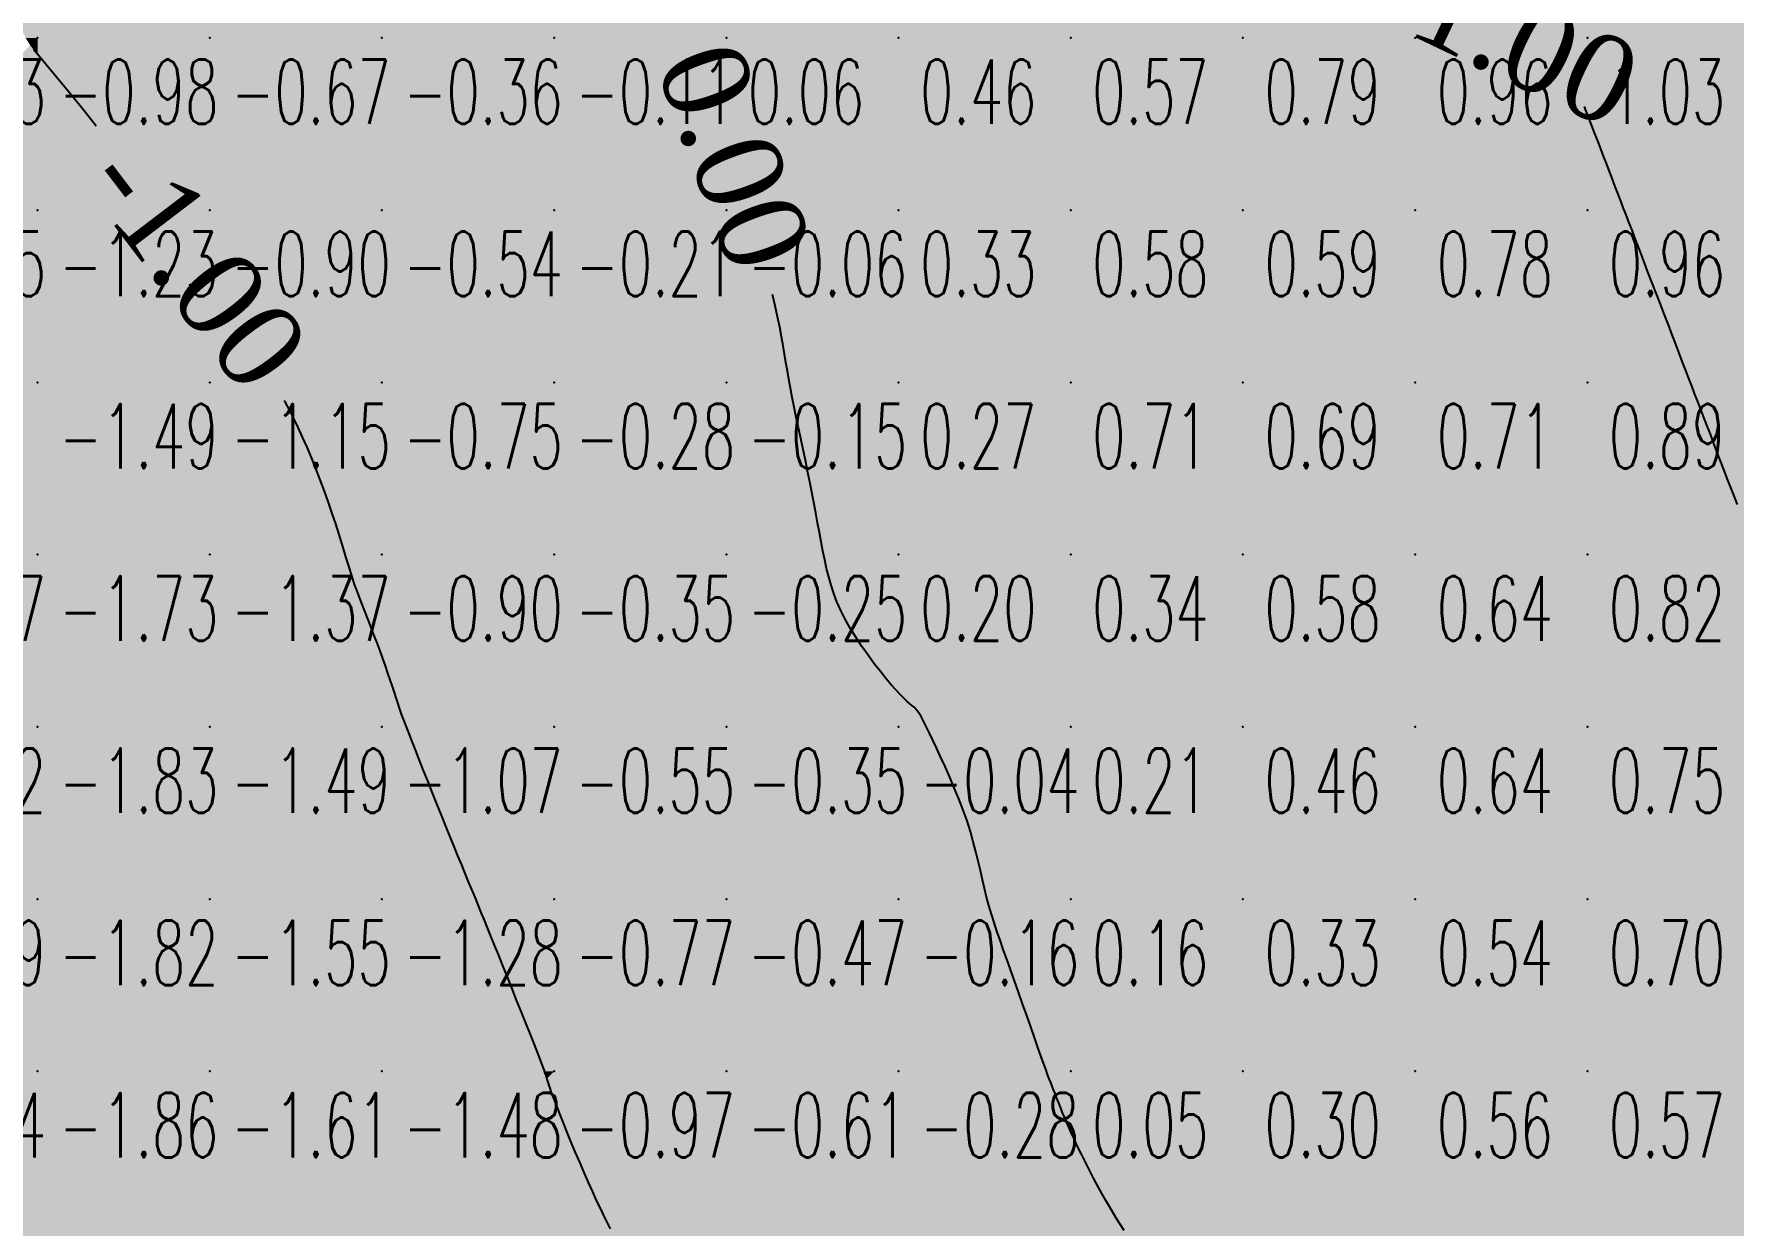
# Model space of a CAD drawing. Header units: millimetres. Extents: x 88261 to 90953, y 390274 to 392322.
# Drawn here: x 90320 to 90418.7, y 391458.3 to 391527.5 of the extents above; entities that cross this region are included whole.
import ezdxf
from ezdxf.enums import TextEntityAlignment as Align

# ---------------------------------------------------------------- set-up
doc = ezdxf.new("R2010")
doc.units = ezdxf.units.MM
doc.header["$LTSCALE"] = 25
for name, color, linetype in [('CN_03_00', 7, 'Continuous'), ('CN_04_00', 242, 'Continuous'), ('Cotation Courbes de niveau', 7, 'Continuous'), ('COTEAlt', 7, 'Continuous'), ('TN_COLORIAGE', 7, 'Continuous')]:
    doc.layers.add(name, color=color, linetype=linetype)
doc.styles.add('Simplex 1.0', font='Simplex.shx', dxfattribs={"width": 0.99, "height": 2.5})
doc.styles.get("Standard").update_dxf_attribs({"font": 'times.ttf'})

# ---------------------------------------------------------------- blocks, each defined once
blk = doc.blocks.new('COTE')
at = {"color": 0}
blk.add_point((0, 0), dxfattribs=at)
at = {"layer": 'COTEAlt'}
blk.add_attdef('ALT', text='', height=3.75, dxfattribs=at).set_placement((1.25, -1.25), align=Align.TOP_LEFT)

msp = doc.modelspace()

# ---------------------------------------------------------------- linework, layer by layer
at = {"layer": 'CN_03_00', "flags": 128}
for points, elevation in [([(90323.653, 391522.111), (90323.247, 391522.627), (90322.796, 391523.191), (90322.354, 391523.737), (90321.929, 391524.255), (90321.532, 391524.735), (90321.174, 391525.167), (90320.863, 391525.54), (90320.606, 391525.848), (90320.4, 391526.096), (90320.239, 391526.293), (90320.114, 391526.446), (90320.019, 391526.564)], -1), ([(90410.054, 391523.262), (90410.125, 391523.082), (90410.297, 391522.637), (90410.472, 391522.18), (90410.65, 391521.718), (90410.827, 391521.257), (90411.001, 391520.803), (90411.171, 391520.362), (90411.333, 391519.94), (90411.484, 391519.545), (90411.624, 391519.182), (90411.75, 391518.853), (90411.866, 391518.551), (90411.978, 391518.261), (90412.089, 391517.97), (90412.206, 391517.666), (90412.332, 391517.336), (90412.474, 391516.967), (90412.636, 391516.546), (90412.821, 391516.064), (90413.027, 391515.527), (90413.25, 391514.947), (90413.485, 391514.335), (90413.728, 391513.701), (90413.976, 391513.056), (90414.224, 391512.411), (90414.467, 391511.777), (90414.703, 391511.163), (90414.931, 391510.571), (90415.15, 391510), (90415.361, 391509.451), (90415.563, 391508.923), (90415.757, 391508.417), (90415.943, 391507.933), (90416.121, 391507.471), (90416.291, 391507.028), (90416.457, 391506.597), (90416.622, 391506.165), (90416.792, 391505.722), (90416.971, 391505.258), (90417.161, 391504.762), (90417.369, 391504.221), (90417.597, 391503.627), (90417.848, 391502.973), (90418.116, 391502.276), (90418.392, 391501.557), (90418.668, 391500.838), (90418.936, 391500.141)], 1), ([(90353.52, 391458.094), (90353.329, 391458.478), (90353.134, 391458.874), (90352.931, 391459.291), (90352.717, 391459.74), (90352.489, 391460.233), (90352.246, 391460.775), (90351.993, 391461.356), (90351.734, 391461.958), (90351.477, 391462.568), (90351.227, 391463.169), (90350.991, 391463.746), (90350.773, 391464.282), (90350.58, 391464.762), (90350.418, 391465.174), (90350.282, 391465.522), (90350.172, 391465.814), (90350.083, 391466.055), (90350.012, 391466.254), (90349.957, 391466.417), (90349.913, 391466.553), (90349.878, 391466.668), (90349.848, 391466.771), (90349.817, 391466.874), (90349.781, 391466.992), (90349.732, 391467.139), (90349.665, 391467.329), (90349.574, 391467.575), (90349.454, 391467.893), (90349.298, 391468.295), (90349.104, 391468.791), (90348.875, 391469.367), (90348.622, 391470.003), (90348.351, 391470.68), (90348.07, 391471.379), (90347.788, 391472.081), (90347.512, 391472.766), (90347.251, 391473.416), (90347.01, 391474.014), (90346.787, 391474.566), (90346.581, 391475.079), (90346.386, 391475.561), (90346.2, 391476.02), (90346.019, 391476.464), (90345.84, 391476.902), (90345.66, 391477.341), (90345.474, 391477.789), (90345.283, 391478.249), (90345.085, 391478.726), (90344.879, 391479.222), (90344.665, 391479.742), (90344.44, 391480.287), (90344.205, 391480.861), (90343.959, 391481.469), (90343.7, 391482.11), (90343.435, 391482.772), (90343.168, 391483.441), (90342.905, 391484.103), (90342.652, 391484.742), (90342.414, 391485.346), (90342.196, 391485.898), (90342.005, 391486.384), (90341.843, 391486.795), (90341.709, 391487.14), (90341.595, 391487.434), (90341.498, 391487.69), (90341.412, 391487.925), (90341.331, 391488.151), (90341.251, 391488.383), (90341.167, 391488.637), (90341.073, 391488.922), (90340.97, 391489.24), (90340.856, 391489.587), (90340.733, 391489.961), (90340.6, 391490.358), (90340.457, 391490.775), (90340.303, 391491.21), (90340.14, 391491.66), (90339.966, 391492.121), (90339.787, 391492.588), (90339.604, 391493.055), (90339.423, 391493.515), (90339.247, 391493.963), (90339.079, 391494.392), (90338.923, 391494.797), (90338.784, 391495.17), (90338.662, 391495.511), (90338.555, 391495.827), (90338.457, 391496.133), (90338.362, 391496.441), (90338.265, 391496.763), (90338.16, 391497.114), (90338.042, 391497.505), (90337.905, 391497.951), (90337.744, 391498.458), (90337.562, 391499.021), (90337.361, 391499.626), (90337.143, 391500.261), (90336.911, 391500.915), (90336.669, 391501.576), (90336.418, 391502.231), (90336.161, 391502.869), (90335.901, 391503.48), (90335.64, 391504.061), (90335.38, 391504.614), (90335.124, 391505.14), (90334.873, 391505.639), (90334.629, 391506.111), (90334.592, 391506.182)], -1)]:
    msp.add_lwpolyline(points, dxfattribs=dict(at, elevation=elevation))
at = {"layer": 'CN_04_00', "flags": 128}
msp.add_lwpolyline([(90383.348, 391457.99), (90383.138, 391458.32), (90382.93, 391458.651), (90382.721, 391458.992), (90382.508, 391459.349), (90382.286, 391459.73), (90382.056, 391460.141), (90381.818, 391460.576), (90381.576, 391461.029), (90381.334, 391461.493), (90381.096, 391461.961), (90380.865, 391462.426), (90380.645, 391462.88), (90380.438, 391463.318), (90380.249, 391463.733), (90380.076, 391464.124), (90379.919, 391464.49), (90379.777, 391464.832), (90379.648, 391465.15), (90379.532, 391465.442), (90379.427, 391465.709), (90379.333, 391465.951), (90379.247, 391466.17), (90379.166, 391466.376), (90379.085, 391466.585), (90378.999, 391466.809), (90378.904, 391467.061), (90378.795, 391467.357), (90378.667, 391467.708), (90378.516, 391468.13), (90378.339, 391468.63), (90378.139, 391469.197), (90377.921, 391469.817), (90377.691, 391470.473), (90377.454, 391471.149), (90377.214, 391471.83), (90376.978, 391472.501), (90376.749, 391473.144), (90376.534, 391473.749), (90376.331, 391474.318), (90376.141, 391474.858), (90375.963, 391475.375), (90375.797, 391475.876), (90375.642, 391476.368), (90375.498, 391476.857), (90375.364, 391477.349), (90375.24, 391477.851), (90375.12, 391478.365), (90375.001, 391478.891), (90374.876, 391479.433), (90374.741, 391479.99), (90374.59, 391480.565), (90374.419, 391481.159), (90374.223, 391481.774), (90373.997, 391482.408), (90373.749, 391483.052), (90373.487, 391483.694), (90373.218, 391484.323), (90372.95, 391484.928), (90372.691, 391485.495), (90372.45, 391486.014), (90372.235, 391486.473), (90372.051, 391486.863), (90371.895, 391487.19), (90371.761, 391487.461), (90371.646, 391487.684), (90371.542, 391487.868), (90371.446, 391488.02), (90371.352, 391488.15), (90371.253, 391488.264), (90371.146, 391488.371), (90371.027, 391488.48), (90370.891, 391488.599), (90370.735, 391488.738), (90370.556, 391488.905), (90370.349, 391489.108), (90370.111, 391489.358), (90369.839, 391489.661), (90369.53, 391490.025), (90369.193, 391490.442), (90368.838, 391490.901), (90368.474, 391491.394), (90368.113, 391491.909), (90367.764, 391492.437), (90367.438, 391492.968), (90367.143, 391493.491), (90366.889, 391493.998), (90366.673, 391494.493), (90366.488, 391494.979), (90366.33, 391495.461), (90366.193, 391495.944), (90366.072, 391496.432), (90365.962, 391496.93), (90365.858, 391497.442), (90365.754, 391497.973), (90365.649, 391498.521), (90365.543, 391499.085), (90365.435, 391499.663), (90365.324, 391500.254), (90365.209, 391500.857), (90365.09, 391501.47), (90364.967, 391502.091), (90364.838, 391502.719), (90364.706, 391503.349), (90364.573, 391503.976), (90364.44, 391504.596), (90364.312, 391505.203), (90364.189, 391505.793), (90364.074, 391506.361), (90363.969, 391506.902), (90363.876, 391507.414), (90363.791, 391507.906), (90363.711, 391508.388), (90363.631, 391508.871), (90363.546, 391509.367), (90363.453, 391509.886), (90363.348, 391510.44), (90363.227, 391511.038), (90363.086, 391511.688), (90362.937, 391512.342)], dxfattribs=at)
at = {"layer": 'TN_COLORIAGE', "color": 91}
for points in [[(90319.559, 391527.239, -0.797), (90316.455, 391533.446, -0.797), (90320.249, 391527.239, -0.797), (90320.249, 391537.239, -0.797)], [(90320.249, 391537.239, -0.507), (90320.249, 391527.239, -0.507), (90330.249, 391537.239, -0.507)], [(90320.249, 391527.239, -0.507), (90330.249, 391527.239, -0.507), (90330.249, 391537.239, -0.507)], [(90330.249, 391527.239, -0.221), (90340.249, 391527.239, -0.221), (90340.249, 391537.239, -0.221)], [(90330.249, 391537.239, -0.221), (90330.249, 391527.239, -0.221), (90340.249, 391537.239, -0.221)], [(90340.249, 391527.239), (90347.895, 391534.886), (90340.249, 391537.239), (90346.916, 391537.239)], [(90340.249, 391527.239), (90347.895, 391534.886), (90350.249, 391527.239), (90350.249, 391532.195)], [(90352.573, 391529.564, -0.109), (90350.249, 391532.195, -0.109), (90350.249, 391527.239, -0.109)], [(90352.573, 391529.564, -0.109), (90356.637, 391527.239, -0.109), (90350.249, 391527.239, -0.109)], [(90319.559, 391527.239, -0.975), (90319.818, 391526.808, -0.975), (90320.249, 391527.239, -0.975)], [(90320.249, 391526.27, -0.975), (90319.818, 391526.808, -0.975), (90320.249, 391527.239, -0.975)], [(90320.249, 391526.27, -0.672), (90324.362, 391521.353, -0.672), (90320.249, 391527.239, -0.672), (90330.249, 391527.239, -0.672)], [(90327.107, 391517.239, -0.672), (90324.362, 391521.353, -0.672), (90330.249, 391517.239, -0.672), (90330.249, 391527.239, -0.672)], [(90330.249, 391517.239, -0.359), (90340.249, 391517.239, -0.359), (90340.249, 391527.239, -0.359)], [(90330.249, 391527.239, -0.359), (90330.249, 391517.239, -0.359), (90340.249, 391527.239, -0.359)], [(90350.249, 391517.239, -0.538), (90350.249, 391527.239, -0.538), (90340.249, 391517.239, -0.538)], [(90340.249, 391527.239, -0.109), (90340.249, 391517.239, -0.109), (90350.249, 391527.239, -0.109)], [(90350.249, 391517.239), (90357.972, 391524.962), (90350.249, 391527.239), (90356.637, 391527.239)], [(90350.249, 391517.239), (90357.972, 391524.962), (90360.249, 391517.239), (90360.249, 391522.049)], [(90361.346, 391518.337, -0.057), (90360.249, 391522.049, -0.057), (90360.249, 391517.239, -0.057)], [(90361.346, 391518.337, -0.057), (90361.736, 391517.239, -0.057), (90360.249, 391517.239, -0.057)], [(90327.107, 391517.239, -0.895), (90328.483, 391515.473, -0.895), (90330.249, 391517.239, -0.895)], [(90330.249, 391513.186, -0.895), (90328.483, 391515.473, -0.895), (90330.249, 391517.239, -0.895)], [(90330.249, 391513.186, -0.538), (90332.747, 391509.738, -0.538), (90330.249, 391517.239, -0.538), (90340.249, 391517.239, -0.538)], [(90334.025, 391507.239, -0.538), (90332.747, 391509.738, -0.538), (90340.249, 391507.239, -0.538), (90340.249, 391517.239, -0.538)], [(90350.249, 391507.239, -0.746), (90350.249, 391517.239, -0.746), (90340.249, 391507.239, -0.746)], [(90340.249, 391517.239, -0.208), (90340.249, 391507.239, -0.208), (90350.249, 391517.239, -0.208)], [(90350.249, 391507.239, -0.057), (90360.249, 391507.239, -0.057), (90360.249, 391517.239, -0.057)], [(90350.249, 391507.239, -0.208), (90360.249, 391517.239, -0.208), (90350.249, 391517.239, -0.208)], [(90360.249, 391507.239), (90363.447, 391510.438), (90360.249, 391517.239), (90361.736, 391517.239)], [(90363.447, 391510.438, -0.153), (90363.836, 391507.239, -0.153), (90360.249, 391507.239, -0.153)], [(90334.025, 391507.239, -0.746), (90336.193, 391503.184, -0.746), (90340.249, 391507.239, -0.746)], [(90338.166, 391497.239, -0.746), (90336.193, 391503.184, -0.746), (90340.249, 391497.239, -0.746), (90340.249, 391507.239, -0.746)], [(90350.249, 391497.239, -0.902), (90350.249, 391507.239, -0.902), (90340.249, 391497.239, -0.902)], [(90340.249, 391507.239, -0.28), (90340.249, 391497.239, -0.28), (90350.249, 391507.239, -0.28)], [(90350.249, 391497.239, -0.28), (90360.249, 391507.239, -0.28), (90350.249, 391507.239, -0.28)], [(90350.249, 391497.239, -0.153), (90360.249, 391497.239, -0.153), (90360.249, 391507.239, -0.153)], [(90360.249, 391497.239), (90365.027, 391502.018), (90360.249, 391507.239), (90363.836, 391507.239)], [(90365.027, 391502.018, -0.251), (90365.858, 391497.239, -0.251), (90360.249, 391497.239, -0.251)], [(90338.166, 391497.239, -0.902), (90338.572, 391495.562, -0.902), (90340.249, 391497.239, -0.902)], [(90340.249, 391491.534, -0.902), (90338.572, 391495.562, -0.902), (90340.249, 391497.239, -0.902)], [(90340.249, 391491.534, -0.353), (90341.271, 391488.262, -0.353), (90340.249, 391497.239, -0.353), (90350.249, 391497.239, -0.353)], [(90341.666, 391487.239, -0.353), (90341.271, 391488.262, -0.353), (90350.249, 391487.239, -0.353), (90350.249, 391497.239, -0.353)], [(90350.249, 391487.239, -0.353), (90360.249, 391497.239, -0.353), (90350.249, 391497.239, -0.353)], [(90350.249, 391487.239, -0.251), (90360.249, 391487.239, -0.251), (90360.249, 391497.239, -0.251)], [(90360.249, 391487.239), (90366.689, 391493.679), (90360.249, 391497.239), (90365.858, 391497.239)], [(90360.249, 391487.239), (90366.689, 391493.679), (90370.249, 391487.239), (90370.249, 391488.987)], [(90371.348, 391488.339, -0.042), (90370.249, 391488.987, -0.042), (90370.249, 391487.239, -0.042)], [(90371.348, 391488.339, -0.042), (90371.878, 391487.239, -0.042), (90370.249, 391487.239, -0.042)], [(90341.666, 391487.239, -0.554), (90344.093, 391481.084, -0.554), (90350.249, 391487.239, -0.554)], [(90345.713, 391477.239, -0.554), (90344.093, 391481.084, -0.554), (90350.249, 391477.239, -0.554), (90350.249, 391487.239, -0.554)], [(90350.249, 391477.239, -0.554), (90360.249, 391487.239, -0.554), (90350.249, 391487.239, -0.554)], [(90350.249, 391477.239, -0.355), (90360.249, 391477.239, -0.355), (90360.249, 391487.239, -0.355)], [(90360.249, 391487.239, -0.042), (90360.249, 391477.239, -0.042), (90370.249, 391487.239, -0.042)], [(90360.249, 391477.239, -0.042), (90370.249, 391477.239, -0.042), (90370.249, 391487.239, -0.042)], [(90370.249, 391477.239), (90374.55, 391481.541), (90370.249, 391487.239), (90371.878, 391487.239)], [(90374.55, 391481.541, -0.161), (90375.257, 391477.239, -0.161), (90370.249, 391477.239, -0.161)], [(90345.713, 391477.239, -0.769), (90347.013, 391474.004, -0.769), (90350.249, 391477.239, -0.769)], [(90349.739, 391467.239, -0.769), (90347.013, 391474.004, -0.769), (90350.249, 391467.239, -0.769), (90350.249, 391477.239, -0.769)], [(90350.249, 391467.239, -0.769), (90360.249, 391477.239, -0.769), (90350.249, 391477.239, -0.769)], [(90350.249, 391467.239, -0.472), (90360.249, 391467.239, -0.472), (90360.249, 391477.239, -0.472)], [(90360.249, 391477.239, -0.161), (90360.249, 391467.239, -0.161), (90370.249, 391477.239, -0.161)], [(90360.249, 391467.239, -0.161), (90370.249, 391467.239, -0.161), (90370.249, 391477.239, -0.161)], [(90370.249, 391467.239), (90376.606, 391473.597), (90370.249, 391477.239), (90375.257, 391477.239)], [(90376.606, 391473.597, -0.28), (90378.815, 391467.239, -0.28), (90370.249, 391467.239, -0.28)], [(90349.739, 391467.239, -0.974), (90349.82, 391466.811, -0.974), (90350.249, 391467.239, -0.974)], [(90350.249, 391465.526, -0.974), (90349.82, 391466.811, -0.974), (90350.249, 391467.239, -0.974)], [(90350.249, 391465.526, -0.606), (90352.667, 391459.658, -0.606), (90350.249, 391467.239, -0.606), (90360.249, 391467.239, -0.606)], [(90354.018, 391457.239, -0.606), (90352.667, 391459.658, -0.606), (90360.249, 391457.239, -0.606), (90360.249, 391467.239, -0.606)], [(90360.249, 391467.239, -0.28), (90360.249, 391457.239, -0.28), (90370.249, 391467.239, -0.28)], [(90360.249, 391457.239, -0.28), (90370.249, 391457.239, -0.28), (90370.249, 391467.239, -0.28)], [(90370.249, 391457.239), (90379.233, 391466.223), (90370.249, 391467.239), (90378.815, 391467.239)], [(90370.249, 391457.239), (90379.233, 391466.223), (90380.249, 391457.239), (90380.249, 391463.573)], [(90382.401, 391459.392, -0.081), (90380.249, 391463.573, -0.081), (90380.249, 391457.239, -0.081)], [(90382.401, 391459.392, -0.081), (90383.865, 391457.239, -0.081), (90380.249, 391457.239, -0.081)]]:
    msp.add_solid(points, dxfattribs=at)
at = {"layer": 'TN_COLORIAGE', "color": 81}
for points in [[(90356.637, 391527.239, 0.359), (90352.573, 391529.564, 0.359), (90360.249, 391527.239, 0.359), (90360.249, 391537.239, 0.359)], [(90360.249, 391527.239, 0.596), (90370.249, 391527.239, 0.596), (90370.249, 391537.239, 0.596)], [(90360.249, 391537.239, 0.596), (90360.249, 391527.239, 0.596), (90370.249, 391537.239, 0.596)], [(90370.249, 391527.239, 0.658), (90380.249, 391527.239, 0.658), (90380.249, 391537.239, 0.658)], [(90370.249, 391537.239, 0.658), (90370.249, 391527.239, 0.658), (90380.249, 391537.239, 0.658)], [(90380.249, 391537.239, 0.835), (90380.249, 391527.239, 0.835), (90390.249, 391537.239, 0.835)], [(90380.249, 391527.239, 0.835), (90390.249, 391527.239, 0.835), (90390.249, 391537.239, 0.835)], [(90390.249, 391527.239, 1), (90399.72, 391536.711, 1), (90390.249, 391537.239, 1), (90399.576, 391537.239, 1)], [(90390.249, 391527.239, 1), (90399.72, 391536.711, 1), (90400.249, 391527.239, 1), (90400.249, 391535.069, 1)], [(90402.101, 391529.092, 0.957), (90400.249, 391535.069, 0.957), (90400.249, 391527.239, 0.957)], [(90402.101, 391529.092, 0.957), (90406.025, 391527.239, 0.957), (90400.249, 391527.239, 0.957)], [(90356.637, 391527.239, 0.061), (90357.972, 391524.962, 0.061), (90360.249, 391527.239, 0.061)], [(90360.249, 391522.049, 0.061), (90357.972, 391524.962, 0.061), (90360.249, 391527.239, 0.061)], [(90360.249, 391522.049, 0.461), (90361.346, 391518.337, 0.461), (90360.249, 391527.239, 0.461), (90370.249, 391527.239, 0.461)], [(90361.736, 391517.239, 0.461), (90361.346, 391518.337, 0.461), (90370.249, 391517.239, 0.461), (90370.249, 391527.239, 0.461)], [(90370.249, 391517.239, 0.574), (90380.249, 391517.239, 0.574), (90380.249, 391527.239, 0.574)], [(90370.249, 391527.239, 0.574), (90370.249, 391517.239, 0.574), (90380.249, 391527.239, 0.574)], [(90380.249, 391517.239, 0.786), (90390.249, 391517.239, 0.786), (90390.249, 391527.239, 0.786)], [(90380.249, 391527.239, 0.786), (90380.249, 391517.239, 0.786), (90390.249, 391527.239, 0.786)], [(90390.249, 391517.239, 0.957), (90400.249, 391517.239, 0.957), (90400.249, 391527.239, 0.957)], [(90390.249, 391527.239, 0.957), (90390.249, 391517.239, 0.957), (90400.249, 391527.239, 0.957)], [(90400.249, 391517.239, 1), (90409.007, 391525.997, 1), (90400.249, 391527.239, 1), (90406.025, 391527.239, 1)], [(90400.249, 391517.239, 1), (90409.007, 391525.997, 1), (90410.249, 391517.239, 1), (90410.249, 391522.763, 1)], [(90411.781, 391518.772, 0.961), (90410.249, 391522.763, 0.961), (90410.249, 391517.239, 0.961)], [(90411.781, 391518.772, 0.961), (90412.37, 391517.239, 0.961), (90410.249, 391517.239, 0.961)], [(90361.736, 391517.239, 0.326), (90363.447, 391510.438, 0.326), (90370.249, 391517.239, 0.326)], [(90363.836, 391507.239, 0.326), (90363.447, 391510.438, 0.326), (90370.249, 391507.239, 0.326), (90370.249, 391517.239, 0.326)], [(90370.249, 391507.239, 0.583), (90380.249, 391507.239, 0.583), (90380.249, 391517.239, 0.583)], [(90370.249, 391517.239, 0.583), (90370.249, 391507.239, 0.583), (90380.249, 391517.239, 0.583)], [(90380.249, 391507.239, 0.595), (90390.249, 391507.239, 0.595), (90390.249, 391517.239, 0.595)], [(90380.249, 391517.239, 0.595), (90380.249, 391507.239, 0.595), (90390.249, 391517.239, 0.595)], [(90390.249, 391507.239, 0.778), (90400.249, 391507.239, 0.778), (90400.249, 391517.239, 0.778)], [(90390.249, 391517.239, 0.778), (90390.249, 391507.239, 0.778), (90400.249, 391517.239, 0.778)], [(90400.249, 391517.239, 0.961), (90400.249, 391507.239, 0.961), (90410.249, 391517.239, 0.961)], [(90400.249, 391507.239, 0.961), (90410.249, 391507.239, 0.961), (90410.249, 391517.239, 0.961)], [(90410.249, 391507.239, 1), (90414.556, 391511.546, 1), (90410.249, 391517.239, 1), (90412.37, 391517.239, 1)], [(90414.556, 391511.546, 0.891), (90416.21, 391507.239, 0.891), (90410.249, 391507.239, 0.891)], [(90363.836, 391507.239, 0.274), (90365.027, 391502.018, 0.274), (90370.249, 391507.239, 0.274)], [(90365.858, 391497.239, 0.274), (90365.027, 391502.018, 0.274), (90370.249, 391497.239, 0.274), (90370.249, 391507.239, 0.274)], [(90370.249, 391507.239, 0.714), (90370.249, 391497.239, 0.714), (90380.249, 391507.239, 0.714)], [(90370.249, 391497.239, 0.714), (90380.249, 391497.239, 0.714), (90380.249, 391507.239, 0.714)], [(90380.249, 391507.239, 0.692), (90380.249, 391497.239, 0.692), (90390.249, 391507.239, 0.692)], [(90380.249, 391497.239, 0.692), (90390.249, 391497.239, 0.692), (90390.249, 391507.239, 0.692)], [(90390.249, 391507.239, 0.708), (90390.249, 391497.239, 0.708), (90400.249, 391507.239, 0.708)], [(90390.249, 391497.239, 0.708), (90400.249, 391497.239, 0.708), (90400.249, 391507.239, 0.708)], [(90400.249, 391507.239, 0.891), (90400.249, 391497.239, 0.891), (90410.249, 391507.239, 0.891)], [(90400.249, 391497.239, 0.891), (90410.249, 391497.239, 0.891), (90410.249, 391507.239, 0.891)], [(90410.249, 391497.239, 1), (90417.33, 391504.321, 1), (90410.249, 391507.239, 1), (90416.21, 391507.239, 1)], [(90417.33, 391504.321, 0.821), (90420.05, 391497.239, 0.821), (90410.249, 391497.239, 0.821)], [(90365.858, 391497.239, 0.196), (90366.689, 391493.679, 0.196), (90370.249, 391497.239, 0.196)], [(90370.249, 391488.987, 0.196), (90366.689, 391493.679, 0.196), (90370.249, 391497.239, 0.196)], [(90370.249, 391488.987, 0.336), (90371.348, 391488.339, 0.336), (90370.249, 391497.239, 0.336), (90380.249, 391497.239, 0.336)], [(90371.878, 391487.239, 0.336), (90371.348, 391488.339, 0.336), (90380.249, 391487.239, 0.336), (90380.249, 391497.239, 0.336)], [(90380.249, 391497.239, 0.578), (90380.249, 391487.239, 0.578), (90390.249, 391497.239, 0.578)], [(90380.249, 391487.239, 0.578), (90390.249, 391487.239, 0.578), (90390.249, 391497.239, 0.578)], [(90390.249, 391497.239, 0.637), (90390.249, 391487.239, 0.637), (90400.249, 391497.239, 0.637)], [(90390.249, 391487.239, 0.637), (90400.249, 391487.239, 0.637), (90400.249, 391497.239, 0.637)], [(90400.249, 391497.239, 0.821), (90400.249, 391487.239, 0.821), (90410.249, 391497.239, 0.821)], [(90400.249, 391487.239, 0.821), (90410.249, 391487.239, 0.821), (90410.249, 391497.239, 0.821)], [(90410.249, 391487.239, 1), (90420.105, 391497.096, 1), (90410.249, 391497.239, 1), (90420.05, 391497.239, 1)], [(90410.249, 391487.239, 1), (90420.105, 391497.096, 1), (90420.249, 391487.239, 1), (90420.249, 391496.721, 1)], [(90371.878, 391487.239, 0.214), (90374.55, 391481.541, 0.214), (90380.249, 391487.239, 0.214)], [(90375.257, 391477.239, 0.214), (90374.55, 391481.541, 0.214), (90380.249, 391477.239, 0.214), (90380.249, 391487.239, 0.214)], [(90380.249, 391487.239, 0.46), (90380.249, 391477.239, 0.46), (90390.249, 391487.239, 0.46)], [(90380.249, 391477.239, 0.46), (90390.249, 391477.239, 0.46), (90390.249, 391487.239, 0.46)], [(90390.249, 391487.239, 0.639), (90390.249, 391477.239, 0.639), (90400.249, 391487.239, 0.639)], [(90390.249, 391477.239, 0.639), (90400.249, 391477.239, 0.639), (90400.249, 391487.239, 0.639)], [(90400.249, 391477.239, 0.75), (90410.249, 391477.239, 0.75), (90410.249, 391487.239, 0.75)], [(90400.249, 391487.239, 0.75), (90400.249, 391477.239, 0.75), (90410.249, 391487.239, 0.75)], [(90410.249, 391487.239, 0.933), (90410.249, 391477.239, 0.933), (90420.249, 391487.239, 0.933)], [(90410.249, 391477.239, 0.933), (90420.249, 391477.239, 0.933), (90420.249, 391487.239, 0.933)], [(90375.257, 391477.239, 0.161), (90376.606, 391473.597, 0.161), (90380.249, 391477.239, 0.161)], [(90378.815, 391467.239, 0.161), (90376.606, 391473.597, 0.161), (90380.249, 391467.239, 0.161), (90380.249, 391477.239, 0.161)], [(90380.249, 391477.239, 0.325), (90380.249, 391467.239, 0.325), (90390.249, 391477.239, 0.325)], [(90380.249, 391467.239, 0.325), (90390.249, 391467.239, 0.325), (90390.249, 391477.239, 0.325)], [(90390.249, 391477.239, 0.542), (90390.249, 391467.239, 0.542), (90400.249, 391477.239, 0.542)], [(90390.249, 391467.239, 0.542), (90400.249, 391467.239, 0.542), (90400.249, 391477.239, 0.542)], [(90400.249, 391477.239, 0.701), (90400.249, 391467.239, 0.701), (90410.249, 391477.239, 0.701)], [(90400.249, 391467.239, 0.701), (90410.249, 391467.239, 0.701), (90410.249, 391477.239, 0.701)], [(90410.249, 391477.239, 0.944), (90410.249, 391467.239, 0.944), (90420.249, 391477.239, 0.944)], [(90410.249, 391467.239, 0.944), (90420.249, 391467.239, 0.944), (90420.249, 391477.239, 0.944)], [(90378.815, 391467.239, 0.047), (90379.233, 391466.223, 0.047), (90380.249, 391467.239, 0.047)], [(90380.249, 391463.573, 0.047), (90379.233, 391466.223, 0.047), (90380.249, 391467.239, 0.047)], [(90380.249, 391463.573, 0.296), (90382.401, 391459.392, 0.296), (90380.249, 391467.239, 0.296), (90390.249, 391467.239, 0.296)], [(90383.865, 391457.239, 0.296), (90382.401, 391459.392, 0.296), (90390.249, 391457.239, 0.296), (90390.249, 391467.239, 0.296)], [(90390.249, 391467.239, 0.558), (90390.249, 391457.239, 0.558), (90400.249, 391467.239, 0.558)], [(90390.249, 391457.239, 0.558), (90400.249, 391457.239, 0.558), (90400.249, 391467.239, 0.558)], [(90400.249, 391457.239, 0.574), (90410.249, 391457.239, 0.574), (90410.249, 391467.239, 0.574)], [(90400.249, 391467.239, 0.574), (90400.249, 391457.239, 0.574), (90410.249, 391467.239, 0.574)], [(90410.249, 391467.239, 0.52), (90410.249, 391457.239, 0.52), (90420.249, 391467.239, 0.52)], [(90410.249, 391457.239, 0.52), (90420.249, 391457.239, 0.52), (90420.249, 391467.239, 0.52)]]:
    msp.add_solid(points, dxfattribs=at)
at = {"layer": 'TN_COLORIAGE', "color": 71}
for points in [[(90406.025, 391527.239, 1.189), (90402.101, 391529.092, 1.189), (90410.249, 391527.239, 1.189), (90410.249, 391537.239, 1.189)], [(90410.249, 391537.239, 1.367), (90410.249, 391527.239, 1.367), (90420.249, 391537.239, 1.367)], [(90410.249, 391527.239, 1.367), (90420.249, 391527.239, 1.367), (90420.249, 391537.239, 1.367)], [(90406.025, 391527.239, 1.031), (90409.007, 391525.997, 1.031), (90410.249, 391527.239, 1.031)], [(90410.249, 391522.763, 1.031), (90409.007, 391525.997, 1.031), (90410.249, 391527.239, 1.031)], [(90410.249, 391522.763, 1.215), (90411.781, 391518.772, 1.215), (90410.249, 391527.239, 1.215), (90420.249, 391527.239, 1.215)], [(90412.37, 391517.239, 1.215), (90411.781, 391518.772, 1.215), (90420.249, 391517.239, 1.215), (90420.249, 391527.239, 1.215)], [(90412.37, 391517.239, 1.144), (90414.556, 391511.546, 1.144), (90420.249, 391517.239, 1.144)], [(90416.21, 391507.239, 1.144), (90414.556, 391511.546, 1.144), (90420.249, 391507.239, 1.144), (90420.249, 391517.239, 1.144)], [(90416.21, 391507.239, 1.074), (90417.33, 391504.321, 1.074), (90420.249, 391507.239, 1.074)], [(90420.05, 391497.239, 1.074), (90417.33, 391504.321, 1.074), (90420.249, 391497.239, 1.074), (90420.249, 391507.239, 1.074)]]:
    msp.add_solid(points, dxfattribs=at)
at = {"layer": 'TN_COLORIAGE', "color": 101}
for points in [[(90310.249, 391517.239, -1), (90319.818, 391526.808, -1), (90320.249, 391517.239, -1), (90320.249, 391526.27, -1)], [(90324.362, 391521.353, -1.229), (90320.249, 391526.27, -1.229), (90320.249, 391517.239, -1.229)], [(90324.362, 391521.353, -1.229), (90327.107, 391517.239, -1.229), (90320.249, 391517.239, -1.229)], [(90310.249, 391517.239, -1.229), (90310.249, 391507.239, -1.229), (90320.249, 391517.239, -1.229)], [(90310.249, 391507.239, -1.229), (90320.249, 391507.239, -1.229), (90320.249, 391517.239, -1.229)], [(90320.249, 391507.239, -1), (90328.483, 391515.473, -1), (90320.249, 391517.239, -1), (90327.107, 391517.239, -1)], [(90320.249, 391507.239, -1), (90328.483, 391515.473, -1), (90330.249, 391507.239, -1), (90330.249, 391513.186, -1)], [(90332.747, 391509.738, -1.154), (90330.249, 391513.186, -1.154), (90330.249, 391507.239, -1.154)], [(90332.747, 391509.738, -1.154), (90334.025, 391507.239, -1.154), (90330.249, 391507.239, -1.154)], [(90310.249, 391507.239, -1.489), (90310.249, 391497.239, -1.489), (90320.249, 391507.239, -1.489)], [(90310.249, 391497.239, -1.489), (90320.249, 391497.239, -1.489), (90320.249, 391507.239, -1.489)], [(90320.249, 391507.239, -1.154), (90320.249, 391497.239, -1.154), (90330.249, 391507.239, -1.154)], [(90320.249, 391497.239, -1.154), (90330.249, 391497.239, -1.154), (90330.249, 391507.239, -1.154)], [(90330.249, 391497.239, -1), (90336.193, 391503.184, -1), (90330.249, 391507.239, -1), (90334.025, 391507.239, -1)], [(90336.193, 391503.184, -1.372), (90338.166, 391497.239, -1.372), (90330.249, 391497.239, -1.372)], [(90310.249, 391497.239, -1.735), (90310.249, 391487.239, -1.735), (90320.249, 391497.239, -1.735)], [(90310.249, 391487.239, -1.735), (90320.249, 391487.239, -1.735), (90320.249, 391497.239, -1.735)], [(90320.249, 391497.239, -1.372), (90320.249, 391487.239, -1.372), (90330.249, 391497.239, -1.372)], [(90320.249, 391487.239, -1.372), (90330.249, 391487.239, -1.372), (90330.249, 391497.239, -1.372)], [(90330.249, 391487.239, -1), (90338.572, 391495.562, -1), (90330.249, 391497.239, -1), (90338.166, 391497.239, -1)], [(90330.249, 391487.239, -1), (90338.572, 391495.562, -1), (90340.249, 391487.239, -1), (90340.249, 391491.534, -1)], [(90341.271, 391488.262, -1.074), (90340.249, 391491.534, -1.074), (90340.249, 391487.239, -1.074)], [(90341.271, 391488.262, -1.074), (90341.666, 391487.239, -1.074), (90340.249, 391487.239, -1.074)], [(90310.249, 391487.239, -1.833), (90310.249, 391477.239, -1.833), (90320.249, 391487.239, -1.833)], [(90310.249, 391477.239, -1.833), (90320.249, 391477.239, -1.833), (90320.249, 391487.239, -1.833)], [(90320.249, 391487.239, -1.486), (90320.249, 391477.239, -1.486), (90330.249, 391487.239, -1.486)], [(90320.249, 391477.239, -1.486), (90330.249, 391477.239, -1.486), (90330.249, 391487.239, -1.486)], [(90330.249, 391477.239, -1.074), (90340.249, 391477.239, -1.074), (90340.249, 391487.239, -1.074)], [(90330.249, 391487.239, -1.074), (90330.249, 391477.239, -1.074), (90340.249, 391487.239, -1.074)], [(90340.249, 391477.239, -1), (90344.093, 391481.084, -1), (90340.249, 391487.239, -1), (90341.666, 391487.239, -1)], [(90344.093, 391481.084, -1.279), (90345.713, 391477.239, -1.279), (90340.249, 391477.239, -1.279)], [(90310.249, 391477.239, -1.824), (90310.249, 391467.239, -1.824), (90320.249, 391477.239, -1.824)], [(90310.249, 391467.239, -1.824), (90320.249, 391467.239, -1.824), (90320.249, 391477.239, -1.824)], [(90320.249, 391477.239, -1.551), (90320.249, 391467.239, -1.551), (90330.249, 391477.239, -1.551)], [(90320.249, 391467.239, -1.551), (90330.249, 391467.239, -1.551), (90330.249, 391477.239, -1.551)], [(90330.249, 391467.239, -1.279), (90340.249, 391467.239, -1.279), (90340.249, 391477.239, -1.279)], [(90330.249, 391477.239, -1.279), (90330.249, 391467.239, -1.279), (90340.249, 391477.239, -1.279)], [(90340.249, 391467.239, -1), (90347.013, 391474.004, -1), (90340.249, 391477.239, -1), (90345.713, 391477.239, -1)], [(90347.013, 391474.004, -1.484), (90349.739, 391467.239, -1.484), (90340.249, 391467.239, -1.484)], [(90310.249, 391467.239, -1.861), (90310.249, 391457.239, -1.861), (90320.249, 391467.239, -1.861)], [(90310.249, 391457.239, -1.861), (90320.249, 391457.239, -1.861), (90320.249, 391467.239, -1.861)], [(90320.249, 391467.239, -1.611), (90320.249, 391457.239, -1.611), (90330.249, 391467.239, -1.611)], [(90320.249, 391457.239, -1.611), (90330.249, 391457.239, -1.611), (90330.249, 391467.239, -1.611)], [(90330.249, 391457.239, -1.484), (90340.249, 391457.239, -1.484), (90340.249, 391467.239, -1.484)], [(90330.249, 391467.239, -1.484), (90330.249, 391457.239, -1.484), (90340.249, 391467.239, -1.484)], [(90340.249, 391457.239, -1), (90349.82, 391466.811, -1), (90340.249, 391467.239, -1), (90349.739, 391467.239, -1)], [(90340.249, 391457.239, -1), (90349.82, 391466.811, -1), (90350.249, 391457.239, -1), (90350.249, 391465.526, -1)], [(90352.667, 391459.658, -1.126), (90350.249, 391465.526, -1.126), (90350.249, 391457.239, -1.126)], [(90352.667, 391459.658, -1.126), (90354.018, 391457.239, -1.126), (90350.249, 391457.239, -1.126)]]:
    msp.add_solid(points, dxfattribs=at)

# ---------------------------------------------------------------- block references
at = {"layer": 'COTEAlt'}
ref = msp.add_blockref('COTE', (90310.249, 391527.239), dxfattribs=at)
ref.add_attrib('ALT', '-1.33', dxfattribs={"height": 3.75, "style": 'Simplex 1.0', "width": 0.6}).set_placement((90311.499, 391525.989), align=Align.TOP_LEFT)
ref = msp.add_blockref('COTE', (90320.249, 391527.239), dxfattribs=at)
ref.add_attrib('ALT', '-0.98', dxfattribs={"height": 3.75, "style": 'Simplex 1.0', "width": 0.6}).set_placement((90321.499, 391525.989), align=Align.TOP_LEFT)
ref = msp.add_blockref('COTE', (90330.249, 391527.239), dxfattribs=at)
ref.add_attrib('ALT', '-0.67', dxfattribs={"height": 3.75, "style": 'Simplex 1.0', "width": 0.6}).set_placement((90331.499, 391525.989), align=Align.TOP_LEFT)
ref = msp.add_blockref('COTE', (90340.249, 391527.239), dxfattribs=at)
ref.add_attrib('ALT', '-0.36', dxfattribs={"height": 3.75, "style": 'Simplex 1.0', "width": 0.6}).set_placement((90341.499, 391525.989), align=Align.TOP_LEFT)
ref = msp.add_blockref('COTE', (90350.249, 391527.239), dxfattribs=at)
ref.add_attrib('ALT', '-0.11', dxfattribs={"height": 3.75, "style": 'Simplex 1.0', "width": 0.6}).set_placement((90351.499, 391525.989), align=Align.TOP_LEFT)
ref = msp.add_blockref('COTE', (90360.249, 391527.239), dxfattribs=at)
ref.add_attrib('ALT', '0.06', dxfattribs={"height": 3.75, "style": 'Simplex 1.0', "width": 0.6}).set_placement((90361.499, 391525.989), align=Align.TOP_LEFT)
ref = msp.add_blockref('COTE', (90370.249, 391527.239), dxfattribs=at)
ref.add_attrib('ALT', '0.46', dxfattribs={"height": 3.75, "style": 'Simplex 1.0', "width": 0.6}).set_placement((90371.499, 391525.989), align=Align.TOP_LEFT)
ref = msp.add_blockref('COTE', (90380.249, 391527.239), dxfattribs=at)
ref.add_attrib('ALT', '0.57', dxfattribs={"height": 3.75, "style": 'Simplex 1.0', "width": 0.6}).set_placement((90381.499, 391525.989), align=Align.TOP_LEFT)
ref = msp.add_blockref('COTE', (90390.249, 391527.239), dxfattribs=at)
ref.add_attrib('ALT', '0.79', dxfattribs={"height": 3.75, "style": 'Simplex 1.0', "width": 0.6}).set_placement((90391.499, 391525.989), align=Align.TOP_LEFT)
ref = msp.add_blockref('COTE', (90400.249, 391527.239), dxfattribs=at)
ref.add_attrib('ALT', '0.96', dxfattribs={"height": 3.75, "style": 'Simplex 1.0', "width": 0.6}).set_placement((90401.499, 391525.989), align=Align.TOP_LEFT)
ref = msp.add_blockref('COTE', (90410.249, 391527.239), dxfattribs=at)
ref.add_attrib('ALT', '1.03', dxfattribs={"height": 3.75, "style": 'Simplex 1.0', "width": 0.6}).set_placement((90411.499, 391525.989), align=Align.TOP_LEFT)
ref = msp.add_blockref('COTE', (90310.249, 391517.239), dxfattribs=at)
ref.add_attrib('ALT', '-1.55', dxfattribs={"height": 3.75, "style": 'Simplex 1.0', "width": 0.6}).set_placement((90311.499, 391515.989), align=Align.TOP_LEFT)
ref = msp.add_blockref('COTE', (90320.249, 391517.239), dxfattribs=at)
ref.add_attrib('ALT', '-1.23', dxfattribs={"height": 3.75, "style": 'Simplex 1.0', "width": 0.6}).set_placement((90321.499, 391515.989), align=Align.TOP_LEFT)
ref = msp.add_blockref('COTE', (90330.249, 391517.239), dxfattribs=at)
ref.add_attrib('ALT', '-0.90', dxfattribs={"height": 3.75, "style": 'Simplex 1.0', "width": 0.6}).set_placement((90331.499, 391515.989), align=Align.TOP_LEFT)
ref = msp.add_blockref('COTE', (90340.249, 391517.239), dxfattribs=at)
ref.add_attrib('ALT', '-0.54', dxfattribs={"height": 3.75, "style": 'Simplex 1.0', "width": 0.6}).set_placement((90341.499, 391515.989), align=Align.TOP_LEFT)
ref = msp.add_blockref('COTE', (90350.249, 391517.239), dxfattribs=at)
ref.add_attrib('ALT', '-0.21', dxfattribs={"height": 3.75, "style": 'Simplex 1.0', "width": 0.6}).set_placement((90351.499, 391515.989), align=Align.TOP_LEFT)
ref = msp.add_blockref('COTE', (90360.249, 391517.239), dxfattribs=at)
ref.add_attrib('ALT', '-0.06', dxfattribs={"height": 3.75, "style": 'Simplex 1.0', "width": 0.6}).set_placement((90361.499, 391515.989), align=Align.TOP_LEFT)
ref = msp.add_blockref('COTE', (90370.249, 391517.239), dxfattribs=at)
ref.add_attrib('ALT', '0.33', dxfattribs={"height": 3.75, "style": 'Simplex 1.0', "width": 0.6}).set_placement((90371.499, 391515.989), align=Align.TOP_LEFT)
ref = msp.add_blockref('COTE', (90380.249, 391517.239), dxfattribs=at)
ref.add_attrib('ALT', '0.58', dxfattribs={"height": 3.75, "style": 'Simplex 1.0', "width": 0.6}).set_placement((90381.499, 391515.989), align=Align.TOP_LEFT)
ref = msp.add_blockref('COTE', (90390.249, 391517.239), dxfattribs=at)
ref.add_attrib('ALT', '0.59', dxfattribs={"height": 3.75, "style": 'Simplex 1.0', "width": 0.6}).set_placement((90391.499, 391515.989), align=Align.TOP_LEFT)
ref = msp.add_blockref('COTE', (90400.249, 391517.239), dxfattribs=at)
ref.add_attrib('ALT', '0.78', dxfattribs={"height": 3.75, "style": 'Simplex 1.0', "width": 0.6}).set_placement((90401.499, 391515.989), align=Align.TOP_LEFT)
ref = msp.add_blockref('COTE', (90410.249, 391517.239), dxfattribs=at)
ref.add_attrib('ALT', '0.96', dxfattribs={"height": 3.75, "style": 'Simplex 1.0', "width": 0.6}).set_placement((90411.499, 391515.989), align=Align.TOP_LEFT)
ref = msp.add_blockref('COTE', (90320.249, 391507.239), dxfattribs=at)
ref.add_attrib('ALT', '-1.49', dxfattribs={"height": 3.75, "style": 'Simplex 1.0', "width": 0.6}).set_placement((90321.499, 391505.989), align=Align.TOP_LEFT)
ref = msp.add_blockref('COTE', (90330.249, 391507.239), dxfattribs=at)
ref.add_attrib('ALT', '-1.15', dxfattribs={"height": 3.75, "style": 'Simplex 1.0', "width": 0.6}).set_placement((90331.499, 391505.989), align=Align.TOP_LEFT)
ref = msp.add_blockref('COTE', (90340.249, 391507.239), dxfattribs=at)
ref.add_attrib('ALT', '-0.75', dxfattribs={"height": 3.75, "style": 'Simplex 1.0', "width": 0.6}).set_placement((90341.499, 391505.989), align=Align.TOP_LEFT)
ref = msp.add_blockref('COTE', (90350.249, 391507.239), dxfattribs=at)
ref.add_attrib('ALT', '-0.28', dxfattribs={"height": 3.75, "style": 'Simplex 1.0', "width": 0.6}).set_placement((90351.499, 391505.989), align=Align.TOP_LEFT)
ref = msp.add_blockref('COTE', (90360.249, 391507.239), dxfattribs=at)
ref.add_attrib('ALT', '-0.15', dxfattribs={"height": 3.75, "style": 'Simplex 1.0', "width": 0.6}).set_placement((90361.499, 391505.989), align=Align.TOP_LEFT)
ref = msp.add_blockref('COTE', (90370.249, 391507.239), dxfattribs=at)
ref.add_attrib('ALT', '0.27', dxfattribs={"height": 3.75, "style": 'Simplex 1.0', "width": 0.6}).set_placement((90371.499, 391505.989), align=Align.TOP_LEFT)
ref = msp.add_blockref('COTE', (90380.249, 391507.239), dxfattribs=at)
ref.add_attrib('ALT', '0.71', dxfattribs={"height": 3.75, "style": 'Simplex 1.0', "width": 0.6}).set_placement((90381.499, 391505.989), align=Align.TOP_LEFT)
ref = msp.add_blockref('COTE', (90390.249, 391507.239), dxfattribs=at)
ref.add_attrib('ALT', '0.69', dxfattribs={"height": 3.75, "style": 'Simplex 1.0', "width": 0.6}).set_placement((90391.499, 391505.989), align=Align.TOP_LEFT)
ref = msp.add_blockref('COTE', (90400.249, 391507.239), dxfattribs=at)
ref.add_attrib('ALT', '0.71', dxfattribs={"height": 3.75, "style": 'Simplex 1.0', "width": 0.6}).set_placement((90401.499, 391505.989), align=Align.TOP_LEFT)
ref = msp.add_blockref('COTE', (90410.249, 391507.239), dxfattribs=at)
ref.add_attrib('ALT', '0.89', dxfattribs={"height": 3.75, "style": 'Simplex 1.0', "width": 0.6}).set_placement((90411.499, 391505.989), align=Align.TOP_LEFT)
ref = msp.add_blockref('COTE', (90310.249, 391497.239), dxfattribs=at)
ref.add_attrib('ALT', '-1.77', dxfattribs={"height": 3.75, "style": 'Simplex 1.0', "width": 0.6}).set_placement((90311.499, 391495.989), align=Align.TOP_LEFT)
ref = msp.add_blockref('COTE', (90320.249, 391497.239), dxfattribs=at)
ref.add_attrib('ALT', '-1.73', dxfattribs={"height": 3.75, "style": 'Simplex 1.0', "width": 0.6}).set_placement((90321.499, 391495.989), align=Align.TOP_LEFT)
ref = msp.add_blockref('COTE', (90330.249, 391497.239), dxfattribs=at)
ref.add_attrib('ALT', '-1.37', dxfattribs={"height": 3.75, "style": 'Simplex 1.0', "width": 0.6}).set_placement((90331.499, 391495.989), align=Align.TOP_LEFT)
ref = msp.add_blockref('COTE', (90340.249, 391497.239), dxfattribs=at)
ref.add_attrib('ALT', '-0.90', dxfattribs={"height": 3.75, "style": 'Simplex 1.0', "width": 0.6}).set_placement((90341.499, 391495.989), align=Align.TOP_LEFT)
ref = msp.add_blockref('COTE', (90350.249, 391497.239), dxfattribs=at)
ref.add_attrib('ALT', '-0.35', dxfattribs={"height": 3.75, "style": 'Simplex 1.0', "width": 0.6}).set_placement((90351.499, 391495.989), align=Align.TOP_LEFT)
ref = msp.add_blockref('COTE', (90360.249, 391497.239), dxfattribs=at)
ref.add_attrib('ALT', '-0.25', dxfattribs={"height": 3.75, "style": 'Simplex 1.0', "width": 0.6}).set_placement((90361.499, 391495.989), align=Align.TOP_LEFT)
ref = msp.add_blockref('COTE', (90370.249, 391497.239), dxfattribs=at)
ref.add_attrib('ALT', '0.20', dxfattribs={"height": 3.75, "style": 'Simplex 1.0', "width": 0.6}).set_placement((90371.499, 391495.989), align=Align.TOP_LEFT)
ref = msp.add_blockref('COTE', (90380.249, 391497.239), dxfattribs=at)
ref.add_attrib('ALT', '0.34', dxfattribs={"height": 3.75, "style": 'Simplex 1.0', "width": 0.6}).set_placement((90381.499, 391495.989), align=Align.TOP_LEFT)
ref = msp.add_blockref('COTE', (90390.249, 391497.239), dxfattribs=at)
ref.add_attrib('ALT', '0.58', dxfattribs={"height": 3.75, "style": 'Simplex 1.0', "width": 0.6}).set_placement((90391.499, 391495.989), align=Align.TOP_LEFT)
ref = msp.add_blockref('COTE', (90400.249, 391497.239), dxfattribs=at)
ref.add_attrib('ALT', '0.64', dxfattribs={"height": 3.75, "style": 'Simplex 1.0', "width": 0.6}).set_placement((90401.499, 391495.989), align=Align.TOP_LEFT)
ref = msp.add_blockref('COTE', (90410.249, 391497.239), dxfattribs=at)
ref.add_attrib('ALT', '0.82', dxfattribs={"height": 3.75, "style": 'Simplex 1.0', "width": 0.6}).set_placement((90411.499, 391495.989), align=Align.TOP_LEFT)
ref = msp.add_blockref('COTE', (90310.249, 391487.239), dxfattribs=at)
ref.add_attrib('ALT', '-1.82', dxfattribs={"height": 3.75, "style": 'Simplex 1.0', "width": 0.6}).set_placement((90311.499, 391485.989), align=Align.TOP_LEFT)
ref = msp.add_blockref('COTE', (90320.249, 391487.239), dxfattribs=at)
ref.add_attrib('ALT', '-1.83', dxfattribs={"height": 3.75, "style": 'Simplex 1.0', "width": 0.6}).set_placement((90321.499, 391485.989), align=Align.TOP_LEFT)
ref = msp.add_blockref('COTE', (90330.249, 391487.239), dxfattribs=at)
ref.add_attrib('ALT', '-1.49', dxfattribs={"height": 3.75, "style": 'Simplex 1.0', "width": 0.6}).set_placement((90331.499, 391485.989), align=Align.TOP_LEFT)
ref = msp.add_blockref('COTE', (90340.249, 391487.239), dxfattribs=at)
ref.add_attrib('ALT', '-1.07', dxfattribs={"height": 3.75, "style": 'Simplex 1.0', "width": 0.6}).set_placement((90341.499, 391485.989), align=Align.TOP_LEFT)
ref = msp.add_blockref('COTE', (90350.249, 391487.239), dxfattribs=at)
ref.add_attrib('ALT', '-0.55', dxfattribs={"height": 3.75, "style": 'Simplex 1.0', "width": 0.6}).set_placement((90351.499, 391485.989), align=Align.TOP_LEFT)
ref = msp.add_blockref('COTE', (90360.249, 391487.239), dxfattribs=at)
ref.add_attrib('ALT', '-0.35', dxfattribs={"height": 3.75, "style": 'Simplex 1.0', "width": 0.6}).set_placement((90361.499, 391485.989), align=Align.TOP_LEFT)
ref = msp.add_blockref('COTE', (90370.249, 391487.239), dxfattribs=at)
ref.add_attrib('ALT', '-0.04', dxfattribs={"height": 3.75, "style": 'Simplex 1.0', "width": 0.6}).set_placement((90371.499, 391485.989), align=Align.TOP_LEFT)
ref = msp.add_blockref('COTE', (90380.249, 391487.239), dxfattribs=at)
ref.add_attrib('ALT', '0.21', dxfattribs={"height": 3.75, "style": 'Simplex 1.0', "width": 0.6}).set_placement((90381.499, 391485.989), align=Align.TOP_LEFT)
ref = msp.add_blockref('COTE', (90390.249, 391487.239), dxfattribs=at)
ref.add_attrib('ALT', '0.46', dxfattribs={"height": 3.75, "style": 'Simplex 1.0', "width": 0.6}).set_placement((90391.499, 391485.989), align=Align.TOP_LEFT)
ref = msp.add_blockref('COTE', (90400.249, 391487.239), dxfattribs=at)
ref.add_attrib('ALT', '0.64', dxfattribs={"height": 3.75, "style": 'Simplex 1.0', "width": 0.6}).set_placement((90401.499, 391485.989), align=Align.TOP_LEFT)
ref = msp.add_blockref('COTE', (90410.249, 391487.239), dxfattribs=at)
ref.add_attrib('ALT', '0.75', dxfattribs={"height": 3.75, "style": 'Simplex 1.0', "width": 0.6}).set_placement((90411.499, 391485.989), align=Align.TOP_LEFT)
ref = msp.add_blockref('COTE', (90310.249, 391477.239), dxfattribs=at)
ref.add_attrib('ALT', '-1.89', dxfattribs={"height": 3.75, "style": 'Simplex 1.0', "width": 0.6}).set_placement((90311.499, 391475.989), align=Align.TOP_LEFT)
ref = msp.add_blockref('COTE', (90320.249, 391477.239), dxfattribs=at)
ref.add_attrib('ALT', '-1.82', dxfattribs={"height": 3.75, "style": 'Simplex 1.0', "width": 0.6}).set_placement((90321.499, 391475.989), align=Align.TOP_LEFT)
ref = msp.add_blockref('COTE', (90330.249, 391477.239), dxfattribs=at)
ref.add_attrib('ALT', '-1.55', dxfattribs={"height": 3.75, "style": 'Simplex 1.0', "width": 0.6}).set_placement((90331.499, 391475.989), align=Align.TOP_LEFT)
ref = msp.add_blockref('COTE', (90340.249, 391477.239), dxfattribs=at)
ref.add_attrib('ALT', '-1.28', dxfattribs={"height": 3.75, "style": 'Simplex 1.0', "width": 0.6}).set_placement((90341.499, 391475.989), align=Align.TOP_LEFT)
ref = msp.add_blockref('COTE', (90350.249, 391477.239), dxfattribs=at)
ref.add_attrib('ALT', '-0.77', dxfattribs={"height": 3.75, "style": 'Simplex 1.0', "width": 0.6}).set_placement((90351.499, 391475.989), align=Align.TOP_LEFT)
ref = msp.add_blockref('COTE', (90360.249, 391477.239), dxfattribs=at)
ref.add_attrib('ALT', '-0.47', dxfattribs={"height": 3.75, "style": 'Simplex 1.0', "width": 0.6}).set_placement((90361.499, 391475.989), align=Align.TOP_LEFT)
ref = msp.add_blockref('COTE', (90370.249, 391477.239), dxfattribs=at)
ref.add_attrib('ALT', '-0.16', dxfattribs={"height": 3.75, "style": 'Simplex 1.0', "width": 0.6}).set_placement((90371.499, 391475.989), align=Align.TOP_LEFT)
ref = msp.add_blockref('COTE', (90380.249, 391477.239), dxfattribs=at)
ref.add_attrib('ALT', '0.16', dxfattribs={"height": 3.75, "style": 'Simplex 1.0', "width": 0.6}).set_placement((90381.499, 391475.989), align=Align.TOP_LEFT)
ref = msp.add_blockref('COTE', (90390.249, 391477.239), dxfattribs=at)
ref.add_attrib('ALT', '0.33', dxfattribs={"height": 3.75, "style": 'Simplex 1.0', "width": 0.6}).set_placement((90391.499, 391475.989), align=Align.TOP_LEFT)
ref = msp.add_blockref('COTE', (90400.249, 391477.239), dxfattribs=at)
ref.add_attrib('ALT', '0.54', dxfattribs={"height": 3.75, "style": 'Simplex 1.0', "width": 0.6}).set_placement((90401.499, 391475.989), align=Align.TOP_LEFT)
ref = msp.add_blockref('COTE', (90410.249, 391477.239), dxfattribs=at)
ref.add_attrib('ALT', '0.70', dxfattribs={"height": 3.75, "style": 'Simplex 1.0', "width": 0.6}).set_placement((90411.499, 391475.989), align=Align.TOP_LEFT)
ref = msp.add_blockref('COTE', (90310.249, 391467.239), dxfattribs=at)
ref.add_attrib('ALT', '-1.94', dxfattribs={"height": 3.75, "style": 'Simplex 1.0', "width": 0.6}).set_placement((90311.499, 391465.989), align=Align.TOP_LEFT)
ref = msp.add_blockref('COTE', (90320.249, 391467.239), dxfattribs=at)
ref.add_attrib('ALT', '-1.86', dxfattribs={"height": 3.75, "style": 'Simplex 1.0', "width": 0.6}).set_placement((90321.499, 391465.989), align=Align.TOP_LEFT)
ref = msp.add_blockref('COTE', (90330.249, 391467.239), dxfattribs=at)
ref.add_attrib('ALT', '-1.61', dxfattribs={"height": 3.75, "style": 'Simplex 1.0', "width": 0.6}).set_placement((90331.499, 391465.989), align=Align.TOP_LEFT)
ref = msp.add_blockref('COTE', (90340.249, 391467.239), dxfattribs=at)
ref.add_attrib('ALT', '-1.48', dxfattribs={"height": 3.75, "style": 'Simplex 1.0', "width": 0.6}).set_placement((90341.499, 391465.989), align=Align.TOP_LEFT)
ref = msp.add_blockref('COTE', (90350.249, 391467.239), dxfattribs=at)
ref.add_attrib('ALT', '-0.97', dxfattribs={"height": 3.75, "style": 'Simplex 1.0', "width": 0.6}).set_placement((90351.499, 391465.989), align=Align.TOP_LEFT)
ref = msp.add_blockref('COTE', (90360.249, 391467.239), dxfattribs=at)
ref.add_attrib('ALT', '-0.61', dxfattribs={"height": 3.75, "style": 'Simplex 1.0', "width": 0.6}).set_placement((90361.499, 391465.989), align=Align.TOP_LEFT)
ref = msp.add_blockref('COTE', (90370.249, 391467.239), dxfattribs=at)
ref.add_attrib('ALT', '-0.28', dxfattribs={"height": 3.75, "style": 'Simplex 1.0', "width": 0.6}).set_placement((90371.499, 391465.989), align=Align.TOP_LEFT)
ref = msp.add_blockref('COTE', (90380.249, 391467.239), dxfattribs=at)
ref.add_attrib('ALT', '0.05', dxfattribs={"height": 3.75, "style": 'Simplex 1.0', "width": 0.6}).set_placement((90381.499, 391465.989), align=Align.TOP_LEFT)
ref = msp.add_blockref('COTE', (90390.249, 391467.239), dxfattribs=at)
ref.add_attrib('ALT', '0.30', dxfattribs={"height": 3.75, "style": 'Simplex 1.0', "width": 0.6}).set_placement((90391.499, 391465.989), align=Align.TOP_LEFT)
ref = msp.add_blockref('COTE', (90400.249, 391467.239), dxfattribs=at)
ref.add_attrib('ALT', '0.56', dxfattribs={"height": 3.75, "style": 'Simplex 1.0', "width": 0.6}).set_placement((90401.499, 391465.989), align=Align.TOP_LEFT)
ref = msp.add_blockref('COTE', (90410.249, 391467.239), dxfattribs=at)
ref.add_attrib('ALT', '0.57', dxfattribs={"height": 3.75, "style": 'Simplex 1.0', "width": 0.6}).set_placement((90411.499, 391465.989), align=Align.TOP_LEFT)

# ---------------------------------------------------------------- texts
at = {"layer": 'CN_04_00'}
msp.add_text('0.00', height=5, rotation=290.04964, dxfattribs=at).set_placement((90360.711, 391520.361), align=Align.MIDDLE_CENTER)
at = {"layer": 'Cotation Courbes de niveau'}
for s, rotation, p in [('1.00', 334.53134, (90406.7, 391526.967, 1)), ('-1.00', 307.30255, (90329.533, 391514.105, -1))]:
    msp.add_text(s, height=5, rotation=rotation, dxfattribs=at).set_placement(p, align=Align.MIDDLE_CENTER)

doc.saveas('drawing.dxf')
